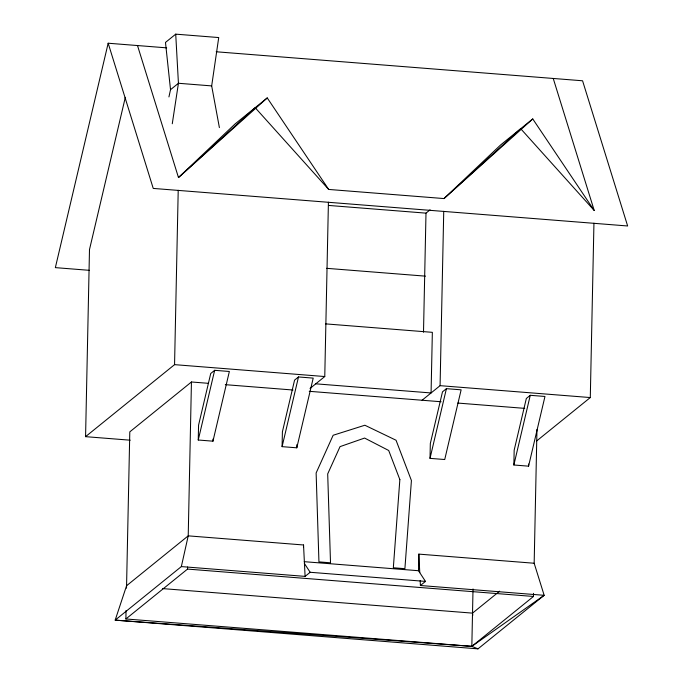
<?xml version="1.0" encoding="UTF-8"?>
<svg xmlns="http://www.w3.org/2000/svg" width="683" height="683" viewBox="0 0 683 683"><rect width="100%" height="100%" fill="white"/><g stroke="black" fill="none" stroke-linecap="round" stroke-linejoin="round"><path stroke-width="1.02" d="M130.231 440.194L85.571 436.659L89.49 249.56L125.322 97.328M536.966 429.53L534.166 563.244L544.163 595.311L478.006 648.85L471.825 646.357L125.877 618.969L126.056 610.465M126.517 588.14L129.796 431.869L191.445 381.985L208.426 383.325M85.571 436.659L174.558 364.645L178.212 190.301M125.877 618.969L187.526 569.084L187.569 567.001M191.445 381.985L188.218 535.856L181.345 566.591L115.179 620.13L478.006 648.85M198.249 440.014L198.565 425.168L210.723 373.499L214.658 370.314L229.36 371.484L212.959 441.175L198.249 440.014L214.658 370.314M212.959 441.175L213.002 439.058M282.096 446.648L282.403 431.81L294.569 380.132L298.497 376.956L313.207 378.117L296.798 447.817L282.096 446.648L298.497 376.956M296.798 447.817L296.866 444.633M303.491 547.066L303.534 544.983L188.218 535.856L126.568 585.749L115.179 620.13L471.825 646.357L544.163 595.311L420.412 585.51L420.165 580.576M310.031 388.465L324.767 376.538L328.421 202.194M420.412 585.51L425.483 581.404L418.5 570.723L418.85 554.118L534.166 563.244M423.503 332.203L425.996 213.139L430.085 209.826M430.017 458.361L430.324 443.515L442.49 391.846L446.417 388.661L461.127 389.831L444.727 459.522L430.017 458.361L446.417 388.661M422.077 400.238L440.083 385.664L443.737 211.329M473.02 588.951L471.825 646.357L533.474 596.464L533.534 593.356M513.864 464.995L514.171 450.157L526.328 398.479L530.264 395.303L544.966 396.464L528.565 466.165L513.864 464.995L530.264 395.303M528.565 466.165L528.608 464.039M536.736 440.894L590.291 397.557L593.945 223.213M219.388 127.61L211.679 85.904L218.722 37.556L175.719 34.15L165.482 42.431L170.519 89.678L168.932 96.926M172.27 123.76L178.434 83.275L175.719 34.15M166.669 47.853L108.17 43.225L55.357 267.634L89.396 270.331M553.239 78.46L594.21 210.458L532.757 118.944L444.001 198.565L328.685 189.439L267.241 97.917L178.476 177.546L137.505 45.548M170.519 89.678L178.434 83.275L211.679 85.904M267.241 97.917L235.097 123.93L178.476 177.546L255.169 107.683L328.685 189.439M532.757 118.944L500.622 144.95L444.001 198.565L520.694 128.703L594.21 210.458M181.345 566.591L305.096 576.384L310.167 572.277L425.483 581.404M162.648 588.601L472.516 613.129L499.64 591.179M216.187 51.771L582.573 80.782L627.643 225.979L153.24 188.423L108.17 43.225M328.66 205.438L425.996 213.139M326.602 268.325L425.483 276.154M325.501 323.87L432.348 332.331L431.075 392.956L315.768 383.82M174.558 364.645L324.767 376.538M440.083 385.664L590.291 397.557M225.296 384.666L293.007 390.019M309.237 391.308L441.116 401.749M457.798 403.064L524.698 408.366M304.242 561.682L418.5 570.723M187.526 569.084L533.474 596.464M304.353 563.381L310.167 572.277M472.516 613.129L472.841 615.238M418.85 554.118L419.772 572.67M303.534 544.983L305.096 576.384M399.854 479.611L393.331 567.778L404.899 568.691L411.422 480.525L396.038 440.236L364.859 425.236L333.15 435.259L316.127 472.978L318.944 561.887L330.512 562.809L327.695 473.9L340.04 446.631L364.585 438.059L388.695 450.481L399.854 479.611"/></g></svg>
